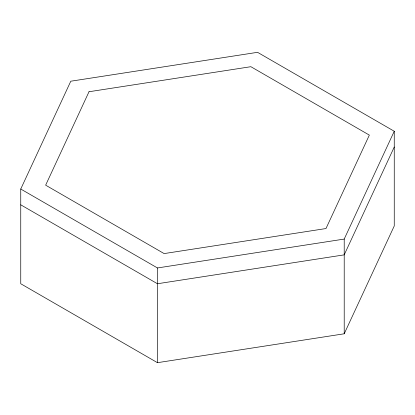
<?xml version="1.0" encoding="UTF-8"?>
<svg xmlns="http://www.w3.org/2000/svg" width="415" height="415" viewBox="0 0 415 415"><rect width="100%" height="100%" fill="white"/><g stroke="black" fill="none" stroke-linecap="round" stroke-linejoin="round"><path stroke-width="0.62" d="M20.75 189.032L70.789 81.21L257.539 52.321L394.25 131.254L394.25 225.968L344.211 333.79L157.461 362.679L20.75 283.746L20.75 189.032L157.461 267.96L344.211 239.071L394.25 131.254M394.25 147.04L344.211 254.857L157.461 283.746L20.75 204.818M344.211 239.071L344.211 333.79M157.461 267.96L157.461 362.679M89.017 91.736L45.65 185.178L164.132 253.586L325.983 228.546L369.35 135.103L250.868 66.701L89.017 91.736"/></g></svg>
